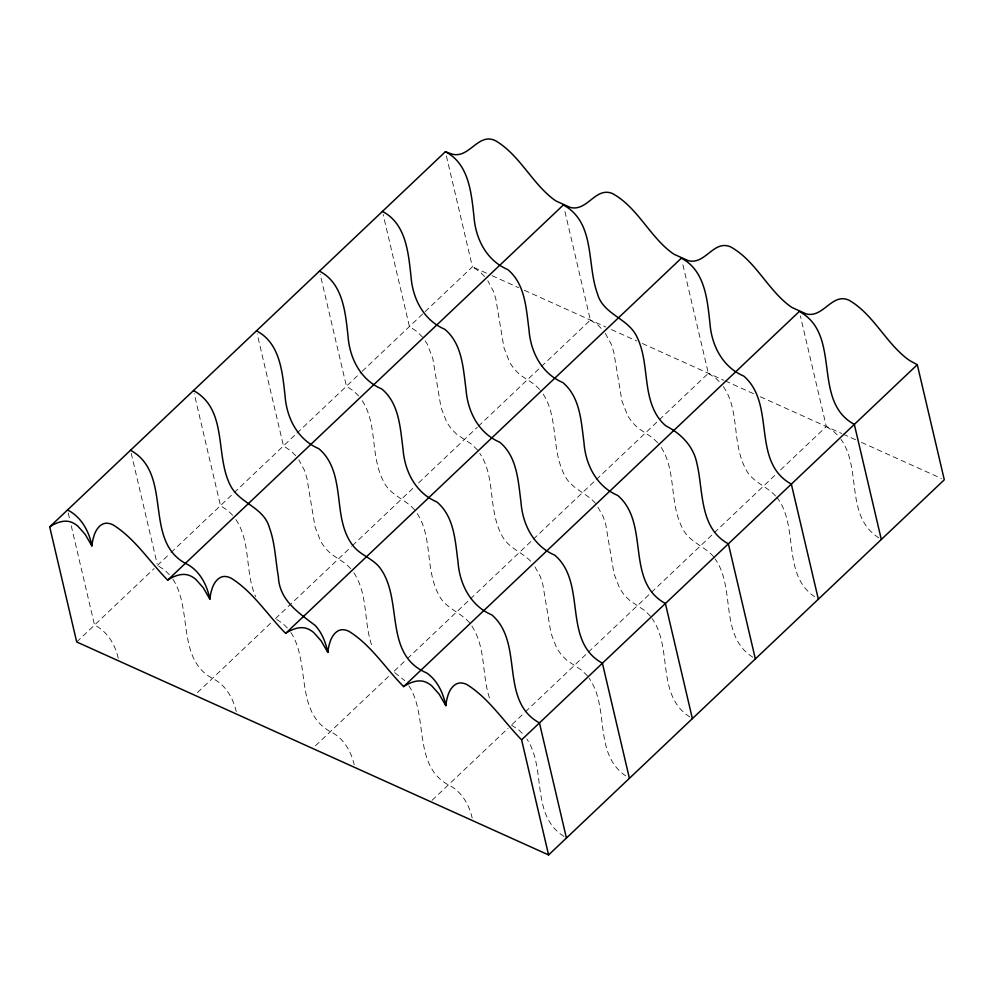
<?xml version="1.0" encoding="UTF-8"?>
<svg xmlns="http://www.w3.org/2000/svg" width="994" height="994" viewBox="0 0 994 994"><rect width="100%" height="100%" fill="white"/><g stroke="black" fill="none" stroke-linecap="round" stroke-linejoin="round"><path stroke-width="0.75" stroke-dasharray="4.97 3.73" d="M76.7 641.962L154.132 568.543M157.512 565.35L169.875 553.621M171.005 552.552L295.827 434.204M296.957 433.135L361.058 372.365M362.189 371.296L424.04 312.663M425.159 311.594L472.398 266.814L446.107 154.716M197.52 692.507L272.12 621.784M275.487 618.591L351.342 546.675M352.423 545.644L413.318 487.917M418.66 482.86L477.294 427.258M478.375 426.227L540.276 367.556M541.357 366.525L590.374 320.056L564.43 209.448M315.496 745.749L390.095 675.025M394.245 671.087L406.335 659.631M407.416 658.6L469.317 599.916M470.398 598.885L532.287 540.214M533.38 539.183L595.269 480.5M596.35 479.481L658.252 420.797M659.333 419.766L708.349 373.297L682.406 262.689M432.067 800.332L508.071 728.267M512.221 724.328L524.31 712.872M525.391 711.841L587.292 653.157M588.373 652.126L650.262 593.455M651.356 592.424L713.245 533.741M714.326 532.722L775.233 474.983M780.563 469.926L826.325 426.538L800.381 315.93M486.439 273.151L472.398 266.814L479.779 271.722L484.612 276.531M492.055 275.686L518.744 287.726M524.36 290.26L605.818 327.026M611.434 329.561L636.719 340.967M642.335 343.502L723.794 380.267M725.198 380.901L754.694 394.208M760.311 396.755L841.769 433.508M843.173 434.142L855.822 439.845M861.438 442.38L941.492 478.512M826.325 426.538L833.705 431.446L839.508 437.211M708.349 373.297L715.73 378.205L721.532 383.97M590.374 320.056L597.754 324.963L603.557 330.729M878.858 537.853C844.602 516.321 862.084 468.857 840.999 439.385M814.658 596.748C781.135 573.998 799.648 526.062 776.538 496.925M752.905 657.27C718.65 635.738 736.119 588.274 715.034 558.802M689.923 716.972C655.667 695.44 673.149 647.976 652.064 618.504M625.723 775.867C592.946 753.713 609.993 707.368 589.082 678.219M511.438 725.073L518.818 729.981L523.652 734.79M394.693 672.652L404.707 680.592M276.717 619.411L282.868 623.499L287.701 628.307M158.742 566.17L164.892 570.258L169.725 575.066M563.971 836.389C530.137 815.13 546.762 768.499 526.845 739.002M775.568 495.956C766.473 485.979 751.899 481.891 745.711 469.069C741.909 461.974 739.685 454.221 738.219 446.356C734.33 426.19 735.523 403.564 723.023 386.144M657.593 442.715L652.747 437.907L637.986 428.103L632.184 422.326L627.736 415.827L621.983 401.091L613.758 351.975L611.335 344.359L605.048 332.903M713.555 556.628C704.386 546.029 689.165 541.991 682.729 528.771C678.939 521.688 676.703 513.935 675.237 506.058C671.31 485.072 672.441 461.353 658.562 443.684M539.618 389.474L534.772 384.666L520.011 374.85L514.209 369.085L509.76 362.586L504.008 347.85L495.782 298.722L493.359 291.118L487.805 280.743M595.58 503.386C586.41 492.788 571.19 488.75 564.754 475.53C560.964 468.447 558.727 460.682 557.261 452.817C553.335 431.831 554.466 408.112 540.574 390.443M422.599 337.19L416.797 331.424L409.416 326.517L383.125 214.418M650.573 616.342L644.771 610.564L630.01 600.749L624.207 594.984L619.747 588.485L614.006 573.749L605.781 524.633L603.358 517.017L597.059 505.561M477.605 450.145L471.802 444.38L457.029 434.564L451.226 428.799L446.778 422.288L441.025 407.552L432.8 358.436L427.06 343.7L423.345 338.283M530.672 561.175C521.614 551.856 507.735 547.632 501.771 535.232C497.982 528.149 495.745 520.396 494.279 512.519C490.452 492.751 491.57 470.721 479.829 453.401M358.66 395.947L353.827 391.139L346.434 386.231L320.143 274.133M587.603 676.044L581.788 670.279L567.027 660.463L561.225 654.698L556.777 648.187L551.024 633.451L542.799 584.335L540.376 576.719L534.089 565.263M414.622 509.847C405.453 499.249 390.232 495.211 383.796 481.991C380.006 474.908 377.77 467.155 376.304 459.278C372.477 439.51 373.595 417.48 361.853 400.16M469.628 622.803C460.458 612.205 445.237 608.166 438.801 594.946C434.999 587.864 432.775 580.098 431.309 572.233C427.42 552.068 428.613 529.442 416.113 512.022M295.678 455.65L290.844 450.841L283.464 445.933L257.173 333.835M350.683 568.593L345.837 563.797L331.077 553.981L325.274 548.203L320.826 541.705L315.073 526.969L306.848 477.853L304.425 470.237L298.871 459.862M232.708 515.352L227.862 510.543L220.482 505.648L194.19 393.537M471.852 626.058C486.551 648.225 481.295 676.616 490.477 700.77M353.876 572.817C368.575 594.984 363.319 623.375 372.502 647.529M408.869 685.761C429.184 716.736 411.64 767.604 451.189 786.366C462.533 793.15 469.317 805.401 472.175 818M235.901 519.576C251.171 542.463 244.797 572.122 255.632 596.661M290.894 632.519C311.209 663.495 293.665 714.363 333.214 733.125C344.558 739.896 351.342 752.16 354.199 764.759M172.919 579.278C193.234 610.254 175.69 661.109 215.238 679.884C226.582 686.655 233.366 698.919 236.224 711.505M118.249 658.264C115.254 644.609 107.315 631.501 94.529 625.052L71.046 524.919M131.208 453.252L157.151 563.859M68.238 512.954L69.642 518.93"/><path stroke-width="1.49" d="M49.7 526.882C56.683 522.248 66.101 518.632 73.966 523.44A14.674 7.169 46.5 0 1 77.731 526.037L85.173 534.35L91.883 545.917L92.293 542.811A130.04 63.529 46.5 0 1 93.784 536.474C95.586 529.802 100.941 521.626 108.93 523.453A19.246 9.406 46.5 0 1 112.993 524.82C135.184 538.661 149.56 561.796 167.675 580.123C174.658 575.489 184.076 571.885 191.941 576.682A14.674 7.169 46.5 0 1 195.706 579.278L203.161 587.591L209.858 599.158L210.268 596.052A130.04 63.529 46.5 0 1 211.759 589.715C213.561 583.043 218.916 574.867 226.905 576.694A19.246 9.406 46.5 0 1 230.968 578.073C253.184 591.865 267.485 615.1 285.651 633.364C292.646 628.73 302.052 625.127 309.917 629.923A14.674 7.169 46.5 0 1 313.682 632.519L321.137 640.844L327.834 652.399L328.244 649.293A130.04 63.529 46.5 0 1 329.735 642.969C331.536 636.284 336.891 628.109 344.881 629.935A19.246 9.406 46.5 0 1 348.944 631.314C371.16 645.106 385.473 668.341 403.626 686.606C410.621 681.971 420.027 678.368 427.892 683.164A14.674 7.169 46.5 0 1 431.657 685.761L439.112 694.085L445.809 705.641L446.219 702.547A130.04 63.529 46.5 0 1 447.71 696.21C449.512 689.525 454.867 681.362 462.856 683.176A19.246 9.406 46.5 0 1 466.919 684.555C489.06 698.459 503.573 721.395 521.601 739.847L548.601 854.939L944.3 479.779L917.3 364.699L910.094 360.81A30.392 14.848 46.5 0 1 906.764 358.461C885.194 341.663 873.291 314.576 849.497 300.474C833.134 292.298 824.56 315.471 809.104 314.39A30.392 14.848 46.5 0 1 806.209 313.918L792.119 307.568A30.392 14.848 46.5 0 1 788.789 305.22C766.846 288.285 755.042 260.254 730.366 246.748C714.351 240.138 706.324 262.292 691.128 261.149A30.392 14.848 46.5 0 1 688.233 260.676L674.143 254.315A30.392 14.848 46.5 0 1 670.813 251.979C648.871 235.044 637.067 207.013 612.391 193.507C596.375 186.897 588.349 209.051 573.14 207.908A30.392 14.848 46.5 0 1 570.258 207.435L556.168 201.074A30.392 14.848 46.5 0 1 552.838 198.738C531.268 181.939 519.365 154.853 495.571 140.75C479.207 132.562 470.634 155.735 455.165 154.654A30.392 14.848 46.5 0 1 452.282 154.194L445.399 151.722L49.7 526.882L76.7 641.962L548.601 854.939M167.675 580.123L563.374 204.963C595.654 222.656 586.572 264.193 597.419 293.615C602.824 313.918 626.655 317.832 636.011 335.102C643.876 349.702 644.696 366.649 646.945 382.74C648.983 398.482 653.157 415.417 665.992 425.954C680.84 433.459 693.327 446.095 696.757 462.782C703.603 490.44 698.931 528 728.378 543.817L755.365 658.91M285.651 633.364L681.35 258.204C705.019 270.393 707.293 299.691 709.927 323.038C711.493 345.154 722.377 366.96 743.736 376.067C776.364 404.098 750.681 461.8 791.348 484.103L818.348 599.196M403.626 686.606L799.325 311.457C842.539 334.966 811.116 400.893 854.331 424.401L881.318 539.493M521.601 739.847L917.3 364.699M67.53 509.972C81.247 516.843 89.137 531.305 91.883 545.917M445.399 151.722C469.069 163.911 471.342 193.209 473.976 216.555C475.542 238.659 486.426 260.478 507.785 269.585C525.279 284.147 526.161 308.699 528.97 329.499C530.535 351.615 541.432 373.433 562.778 382.528C580.272 397.103 581.155 421.642 583.963 442.454C585.541 464.558 596.425 486.377 617.783 495.484C650.411 523.515 624.729 581.217 665.396 603.52L692.383 718.612M382.429 211.436C406.086 223.625 408.36 252.911 410.994 276.257C412.56 298.374 423.456 320.192 444.803 329.287C462.297 343.862 463.179 368.401 465.987 389.201C467.565 411.317 478.449 433.135 499.808 442.243C517.302 456.805 518.185 481.357 520.993 502.156C522.558 524.273 533.455 546.091 554.801 555.186C587.429 583.217 561.747 640.919 602.414 663.234L629.413 778.314M319.447 271.138C343.104 283.327 345.39 312.625 348.012 335.96C349.59 358.076 360.474 379.894 381.82 389.002C399.327 403.564 400.209 428.116 403.017 448.915C404.583 471.032 415.467 492.85 436.826 501.945C454.32 516.52 455.202 541.059 458.01 561.858C459.576 583.975 470.473 605.793 491.819 614.901C524.459 642.919 498.764 700.633 539.444 722.936L566.431 838.029M256.464 330.84C280.134 343.042 282.408 372.328 285.042 395.674C286.607 417.791 297.492 439.596 318.85 448.704C338.631 465.416 337.078 493.658 341.327 516.855C343.241 527.267 346.571 537.692 353.28 546.066C360.536 555.062 372.39 558.429 379.646 567.425C403.862 599.22 382.789 654.226 426.724 672.975C437.497 680.492 443.274 693.091 445.809 705.641M193.495 390.555C228.583 409.975 214.468 455.923 230.857 486.327C240.2 503.585 264.044 507.499 269.449 527.802C275.176 543.457 275.437 560.305 278.357 576.557C279.264 600.19 298.548 612.776 315.197 625.45C322.081 632.88 325.746 642.633 327.834 652.399M130.512 450.257C174.397 474.287 141.496 542.985 188.239 564.791C200.465 572.059 207.199 585.603 209.858 599.158"/></g></svg>
